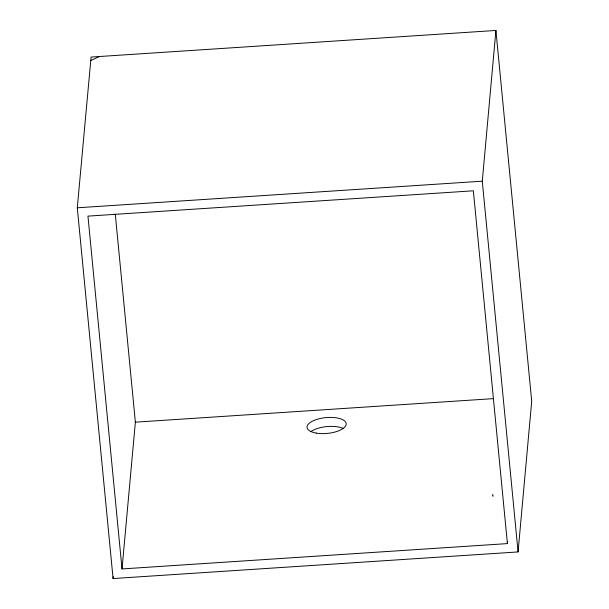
<?xml version="1.0" encoding="UTF-8"?>
<svg xmlns="http://www.w3.org/2000/svg" width="609" height="609" viewBox="0 0 609 609"><rect width="100%" height="100%" fill="white"/><g stroke="black" fill="none" stroke-linecap="round" stroke-linejoin="round"><path stroke-width="0.91" d="M77.29 207.798L91.091 57.063L495.916 30.45L531.71 401.194L518.076 551.929L113.084 578.55L77.29 207.798L482.282 181.185L495.916 30.45M113.084 578.55L113.259 576.654M507.586 541.713L507.411 543.601L122.021 568.935L135.373 422.166L115.276 214.079M90.771 60.504L99.518 56.508M135.373 422.166L493.237 398.644M492.681 494.455L492.818 495.132M492.879 495.421L493.008 496.396M482.282 181.185L518.076 551.929M507.411 543.601L473.353 190.8L87.955 216.126L122.021 568.935M310.872 431.591A19.686 7.925 -5.5 0 1 343.468 428.584M316.185 433.09A19.686 7.925 -5.5 0 0 346.209 424.222A19.686 7.925 -5.5 0 0 317.449 419.22A19.686 7.925 -5.5 0 0 316.185 433.09"/></g></svg>
